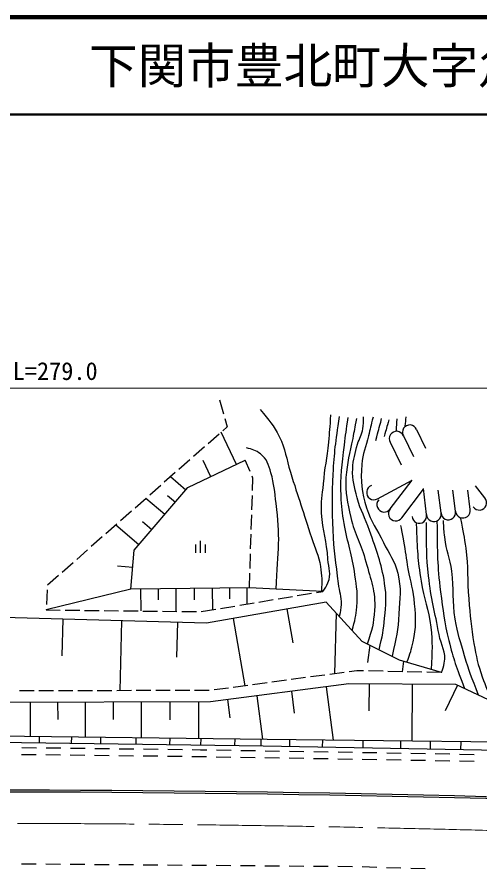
# Model space of a CAD drawing. Units: millimetres, scale not verified. Extents: x 40000 to 680000, y 20000 to 380000.
# Drawn here: x 397633 to 445213, y 292483 to 380000 of the extents above; entities that cross this region are included whole.
import ezdxf
from ezdxf.enums import TextEntityAlignment as Align

# ---------------------------------------------------------------- set-up
doc = ezdxf.new("R2010")
doc.units = ezdxf.units.MM
doc.header["$LTSCALE"] = 1000
doc.linetypes.add('CHAIN', pattern=[18.5, 12, -1.5, 3.5, -1.5])
for name, color, linetype, lineweight in [('M-BGD', 7, 'Continuous', 25), ('M-BMK', 2, 'CHAIN', 13), ('M-STR-HTXT', 7, 'Continuous', 13), ('M-TTL', 2, 'Continuous', 140), ('M-TTL-LINE', 7, 'Continuous', 50), ('M-TTL-TXT', 7, 'Continuous', 50)]:
    doc.layers.add(name, color=color, linetype=linetype, lineweight=lineweight)
doc.styles.add('ＭＳ ゴシック', font='')
doc.styles.get('ＭＳ ゴシック').set_extended_font_data('MS Gothic')

msp = doc.modelspace()

# ---------------------------------------------------------------- linework, layer by layer
at = {"layer": 'M-BGD'}
for p, q in [((418450, 340666), (418866, 339225)), ((419005, 338745), (419247, 337909)), ((419247, 337909), (418774, 337493)), ((418399, 337162), (417273, 336171)), ((420183, 334045), (418603, 337342)), ((437342, 336974), (438367, 334852)), ((438693, 337627), (439613, 335723)), ((435992, 336322), (437122, 333982)), ((416898, 335840), (415772, 334849)), ((415397, 334518), (414272, 333527)), ((415202, 331659), (421085, 334477)), ((417546, 332781), (416756, 334430)), ((421596, 333299), (421085, 334477)), ((413896, 333196), (412771, 332205)), ((414990, 331411), (413408, 332766)), ((421882, 332639), (421795, 332840)), ((421840, 331359), (421882, 332639)), ((412396, 331875), (411270, 330883)), ((434669, 330496), (438249, 332429)), ((435996, 329482), (438249, 332429)), ((445716, 330602), (444750, 331856)), ((409687, 325224), (415202, 331659)), ((413905, 330145), (413115, 330823)), ((421775, 329360), (421824, 330859)), ((437187, 328570), (439426, 331498)), ((439723, 328880), (439395, 331559)), ((441212, 329062), (440928, 331381)), ((442700, 329244), (442439, 331381)), ((444189, 329426), (443951, 331381)), ((410895, 330553), (409769, 329561)), ((412821, 328880), (410882, 330542)), ((409394, 329231), (408268, 328239)), ((421710, 327361), (421758, 328860)), ((407893, 327909), (406767, 326917)), ((410162, 325779), (407787, 327815)), ((411492, 327329), (410522, 328160)), ((406392, 326587), (405267, 325595)), ((421644, 325362), (421693, 326861)), ((415997, 324949), (415997, 325824)), ((416497, 324949), (416497, 326199)), ((416997, 324949), (416997, 325824)), ((404891, 325265), (403766, 324273)), ((409320, 321241), (409687, 325224)), ((421579, 323363), (421628, 324862)), ((403391, 323943), (402265, 322952)), ((409524, 323458), (407966, 323602)), ((401890, 322621), (400764, 321630)), ((421514, 321364), (421563, 322863)), ((409320, 321241), (400618, 319097)), ((421514, 321364), (409320, 321241)), ((410320, 321251), (410342, 318984)), ((412133, 321270), (412145, 320136)), ((413947, 321288), (413970, 318943)), ((415823, 321307), (415835, 320134)), ((417699, 321326), (417722, 319108)), ((419473, 321343), (419485, 320235)), ((421247, 321361), (421264, 319698)), ((429051, 320996), (421514, 321364)), ((400718, 321141), (400645, 319642)), ((424462, 320231), (425941, 320478)), ((426435, 320560), (427914, 320807)), ((428407, 320889), (429051, 320996)), ((429419, 319893), (417102, 317749)), ((418543, 319245), (420023, 319492)), ((420516, 319574), (421996, 319820)), ((422489, 319903), (423969, 320149)), ((433095, 315849), (429419, 319893)), ((400621, 319143), (400618, 319097)), ((400618, 319097), (402072, 319080)), ((402572, 319074), (404072, 319057)), ((404572, 319051), (406072, 319034)), ((406572, 319028), (408071, 319011)), ((408571, 319005), (410071, 318988)), ((410571, 318982), (412071, 318965)), ((412571, 318959), (414071, 318941)), ((414571, 318936), (416071, 318918)), ((416571, 318916), (418050, 319163)), ((425375, 319189), (425978, 315726)), ((430442, 318768), (430265, 312539)), ((417102, 317749), (396206, 318300)), ((402351, 318138), (402251, 314369)), ((408381, 317979), (408191, 310796)), ((414127, 317827), (414032, 314236)), ((419833, 318224), (421040, 311297)), ((436956, 313949), (433095, 315849)), ((433882, 315462), (433647, 313704)), ((441245, 312663), (436956, 313949)), ((437354, 313830), (437205, 312748)), ((431259, 312673), (429772, 312473)), ((432544, 312846), (431754, 312740)), ((433247, 312832), (432544, 312846)), ((435247, 312789), (433747, 312821)), ((437246, 312747), (435747, 312779)), ((439246, 312705), (437746, 312736)), ((441245, 312663), (439746, 312694)), ((423331, 311605), (421844, 311405)), ((425313, 311872), (423826, 311672)), ((427295, 312139), (425808, 311939)), ((429277, 312406), (427790, 312206)), ((399383, 310769), (397883, 310765)), ((401383, 310775), (399883, 310771)), ((403383, 310781), (401883, 310777)), ((405383, 310787), (403883, 310783)), ((407383, 310794), (405883, 310789)), ((409383, 310800), (407883, 310795)), ((411383, 310806), (409883, 310801)), ((413383, 310812), (411883, 310807)), ((415383, 310818), (413883, 310813)), ((417383, 310824), (415883, 310819)), ((431747, 311498), (417531, 309660)), ((419366, 311071), (417880, 310871)), ((421348, 311338), (419862, 311138)), ((425841, 310735), (426130, 308501)), ((429415, 311197), (430124, 305718)), ((442716, 311437), (431747, 311498)), ((433815, 311487), (433800, 308724)), ((438235, 311462), (438202, 305620)), ((442890, 311355), (441646, 308712)), ((457423, 304513), (442716, 311437)), ((419275, 309885), (419517, 308015)), ((422268, 310272), (422845, 305805)), ((417531, 309660), (377149, 309537)), ((398990, 309604), (399000, 306083)), ((401806, 309612), (401811, 307852)), ((404623, 309621), (404634, 306024)), ((407500, 309629), (407506, 307831)), ((410378, 309638), (410389, 305955)), ((413325, 309647), (413330, 307805)), ((416272, 309656), (416283, 305884)), ((386524, 305616), (422923, 305125)), ((423352, 305799), (392652, 306167)), ((399935, 305435), (399944, 306080)), ((403247, 305390), (403256, 306040)), ((406245, 305350), (406254, 306004)), ((409862, 305301), (409871, 305961)), ((413354, 305254), (413363, 305919)), ((416541, 305211), (416550, 305881)), ((420033, 305164), (420042, 305839)), ((422729, 305128), (422738, 305807)), ((455514, 305411), (423352, 305799)), ((425664, 305077), (425677, 305771)), ((429037, 305017), (429050, 305731)), ((433203, 304943), (433216, 305680)), ((437072, 304874), (437086, 305651)), ((437072, 304874), (437085, 305632)), ((440129, 304820), (440143, 305597)), ((443252, 304764), (443266, 305559)), ((399628, 304906), (398129, 304924)), ((402128, 304876), (400628, 304894)), ((404628, 304845), (403128, 304863)), ((407128, 304815), (405628, 304833)), ((409628, 304785), (408128, 304803)), ((412128, 304755), (410628, 304773)), ((414627, 304725), (413128, 304743)), ((416503, 304702), (415627, 304713)), ((417127, 304692), (416503, 304702)), ((419627, 304650), (418127, 304675)), ((422126, 304608), (420627, 304633)), ((422923, 305125), (457423, 304513)), ((424626, 304566), (423126, 304591)), ((399609, 304206), (398109, 304224)), ((402108, 304176), (400609, 304194)), ((404608, 304146), (403108, 304164)), ((407108, 304115), (405608, 304134)), ((409608, 304085), (408108, 304103)), ((412108, 304055), (410608, 304073)), ((414608, 304025), (413108, 304043)), ((416493, 304002), (415607, 304013)), ((417107, 303992), (416493, 304002)), ((419607, 303950), (418107, 303975)), ((422107, 303908), (420607, 303933)), ((424606, 303866), (423106, 303892)), ((427106, 303825), (425606, 303850)), ((427126, 304524), (425626, 304549)), ((429606, 303783), (428106, 303808)), ((429625, 304482), (428126, 304508)), ((432105, 303741), (430605, 303766)), ((432125, 304441), (430625, 304466)), ((434605, 303699), (433105, 303724)), ((434625, 304399), (433125, 304424)), ((437124, 304357), (435625, 304382)), ((439624, 304315), (438124, 304340)), ((442124, 304273), (440624, 304298)), ((444623, 304209), (443123, 304251)), ((437104, 303657), (435605, 303682)), ((439604, 303615), (438104, 303640)), ((442104, 303573), (440604, 303598)), ((444603, 303509), (443104, 303551)), ((399598, 292971), (398098, 292983)), ((402098, 292951), (400598, 292963)), ((404598, 292931), (403098, 292943)), ((407098, 292911), (405598, 292923)), ((409597, 292891), (408098, 292903)), ((412097, 292871), (410597, 292883)), ((414597, 292851), (413097, 292863)), ((417097, 292831), (415597, 292843)), ((419597, 292811), (418097, 292823)), ((422097, 292791), (420597, 292803)), ((424597, 292771), (423097, 292783)), ((427097, 292751), (425597, 292763)), ((429597, 292731), (428097, 292743)), ((432097, 292711), (430597, 292723)), ((434596, 292648), (433097, 292697)), ((437094, 292565), (435595, 292615)), ((439593, 292483), (438094, 292532))]:
    msp.add_line(p, q, dxfattribs=at)
for centre, radius, start, end in [((437996, 337344), 752, 22.09211, 209.48255), ((436646, 336692), 752, 22.09211, 209.48255), ((434316, 331159), 752, 110.66723, 298.05767), ((435370, 329899), 752, 138.89942, 326.28986), ((445152, 330106), 752, 213.90518, 41.29563), ((436562, 328988), 752, 138.89942, 326.28986), ((441962, 329105), 752, 183.26825, 10.65869), ((443451, 329287), 752, 183.26825, 10.65869), ((438984, 328741), 752, 183.26825, 10.65869), ((440473, 328923), 752, 183.26825, 10.65869), ((393073, -1751140), 2051725, 86.02168, 91.7485), ((393073, -1751140), 2051525, 86.02168, 91.7485)]:
    msp.add_arc(centre, radius, start, end, dxfattribs=at)
for points, knots in [([(422606, 339674), (423598, 338530), (423963, 338077), (424573, 336896), (425263, 335562), (425274, 334661), (425731, 333231), (426569, 330607), (427058, 329143), (427891, 326518), (428259, 325359), (428634, 324749), (428817, 323547), (428967, 322564), (428971, 322151), (428926, 321002)], [0, 0, 0, 0, 1, 1, 1, 2, 2, 2, 3, 3, 3, 4, 4, 4, 5, 5, 5, 5]), ([(429051, 320996), (429335, 321327), (429426, 321515), (429589, 321888), (429968, 322758), (429650, 323371), (429589, 324319), (429470, 326171), (429054, 327173), (428933, 329025), (428856, 330201), (429024, 330861), (429126, 332035), (429273, 333714), (429503, 334639), (429666, 336317), (429773, 337416), (429805, 337778), (429898, 339134)], [0, 0, 0, 0, 1, 1, 1, 2, 2, 2, 3, 3, 3, 4, 4, 4, 5, 5, 5, 6, 6, 6, 6]), ([(430746, 338979), (430339, 336192), (430214, 335369), (430091, 333038), (429971, 330796), (430005, 329533), (430091, 327289), (430172, 325141), (430381, 323947), (430631, 321811), (430730, 320964), (430995, 320501), (430939, 319650), (430908, 319169), (430884, 318965), (430748, 318431)], [0, 0, 0, 0, 1, 1, 1, 2, 2, 2, 3, 3, 3, 4, 4, 4, 5, 5, 5, 5]), ([(432073, 316974), (432381, 318057), (432466, 318450), (432560, 319419), (432683, 320696), (432546, 321428), (432367, 322698), (432073, 324788), (431613, 325905), (431248, 327984), (431057, 329074), (430994, 329695), (430939, 330800), (430838, 332837), (431054, 333983), (431287, 336009), (431415, 337127), (431459, 337505), (431672, 338864)], [0, 0, 0, 0, 1, 1, 1, 2, 2, 2, 3, 3, 3, 4, 4, 4, 5, 5, 5, 6, 6, 6, 6]), ([(432521, 338748), (432329, 337757), (432283, 337502), (432135, 336703), (431847, 335139), (431532, 334279), (431441, 332691), (431349, 331084), (431588, 330171), (431942, 328601), (432356, 326770), (433011, 325865), (433486, 324049), (433985, 322138), (434512, 321041), (434373, 319072), (434275, 317684), (434129, 317056), (433618, 315592)], [0, 0, 0, 0, 1, 1, 1, 2, 2, 2, 3, 3, 3, 4, 4, 4, 5, 5, 5, 6, 6, 6, 6]), ([(434842, 314990), (435190, 316486), (435296, 316969), (435415, 318261), (435542, 319642), (435626, 320441), (435415, 321811), (435079, 323994), (434572, 325156), (433871, 327251), (433427, 328581), (432932, 329245), (432598, 330607), (432319, 331748), (432075, 332405), (432135, 333578), (432188, 334590), (432365, 335148), (432637, 336124), (432812, 336753), (433070, 337062), (433177, 337706), (433256, 338183), (433266, 338384), (433254, 338941)], [0, 0, 0, 0, 1, 1, 1, 2, 2, 2, 3, 3, 3, 4, 4, 4, 5, 5, 5, 6, 6, 6, 7, 7, 7, 8, 8, 8, 8]), ([(434219, 338902), (433992, 337964), (433935, 337727), (433756, 336973), (433482, 335824), (433153, 335206), (433067, 334028), (432939, 332279), (433052, 331243), (433563, 329566), (434012, 328089), (434635, 327410), (435299, 326016), (435885, 324787), (436448, 324177), (436765, 322853), (437145, 321269), (436979, 320311), (436881, 318686), (436777, 316965), (436626, 316313), (436189, 314327)], [0, 0, 0, 0, 1, 1, 1, 2, 2, 2, 3, 3, 3, 4, 4, 4, 5, 5, 5, 6, 6, 6, 7, 7, 7, 7]), ([(424261, 321230), (424483, 325297), (424720, 326622), (424265, 330029), (424099, 331271), (424076, 331989), (423725, 333192), (423483, 334021), (423333, 334601), (422644, 335121), (422160, 335488), (421836, 335605), (421217, 335739)], [0, 0, 0, 0, 1, 1, 1, 2, 2, 2, 3, 3, 3, 4, 4, 4, 4]), ([(440794, 328205), (440840, 324795), (440810, 323773), (441163, 320962), (441411, 318991), (441538, 317876), (442012, 315946), (442497, 313974), (442769, 313268), (443633, 311005)], [0, 0, 0, 0, 1, 1, 1, 2, 2, 2, 3, 3, 3, 3]), ([(445068, 310330), (444332, 312221), (444114, 312763), (443632, 314365), (443194, 315824), (442928, 316644), (442668, 318146), (442338, 320051), (442575, 321167), (442321, 323084), (442138, 324458), (441737, 325178), (441588, 326556), (441514, 327230), (441486, 327476), (441464, 328287)], [0, 0, 0, 0, 1, 1, 1, 2, 2, 2, 3, 3, 3, 4, 4, 4, 5, 5, 5, 5]), ([(443203, 328499), (443513, 327070), (443580, 326640), (443748, 325437), (444031, 323419), (443874, 322259), (444057, 320229), (444219, 318431), (444286, 317417), (444597, 315638), (444835, 314277), (444979, 313505), (445446, 312204), (445819, 311163), (445994, 310781), (446587, 309614)], [0, 0, 0, 0, 1, 1, 1, 2, 2, 2, 3, 3, 3, 4, 4, 4, 5, 5, 5, 5]), ([(437697, 313727), (438067, 314649), (438159, 314992), (438347, 315831), (438680, 317317), (438622, 318209), (438501, 319727), (438388, 321148), (438085, 321911), (437845, 323315), (437655, 324429), (437579, 325058), (437382, 326170), (437273, 326789), (437238, 326987), (437092, 327753)], [0, 0, 0, 0, 1, 1, 1, 2, 2, 2, 3, 3, 3, 4, 4, 4, 5, 5, 5, 5]), ([(438652, 327943), (438778, 325168), (438793, 324327), (439157, 322042), (439453, 320186), (439970, 319206), (440160, 317335), (440333, 315641), (440311, 314973), (440203, 312975)], [0, 0, 0, 0, 1, 1, 1, 2, 2, 2, 3, 3, 3, 3]), ([(441245, 312663), (441435, 313050), (441468, 313243), (441549, 313632), (441786, 314772), (441217, 315418), (441009, 316564), (440583, 318914), (440169, 320206), (439929, 322582), (439712, 324718), (439705, 325508), (439725, 328074)], [0, 0, 0, 0, 1, 1, 1, 2, 2, 2, 3, 3, 3, 4, 4, 4, 4])]:
    msp.add_open_spline(points, degree=3, knots=knots, dxfattribs=at)
for points in [[(434519, 336499), (434813, 337623), (434813, 337623), (435106, 338748)], [(436624, 337516), (436656, 338113), (436656, 338113), (436688, 338709)], [(437541, 337959), (437578, 338450), (437578, 338450), (437614, 338941)], [(435839, 338632), (435605, 337771), (435605, 337771), (435371, 336910)]]:
    msp.add_open_spline(points, degree=3, dxfattribs=at)
at = {"layer": 'M-BMK'}
msp.add_arc((390991, -1751204), 2048385, 87.92472, 90.68935, dxfattribs=at)
at = {"layer": 'M-STR-HTXT'}
msp.add_line((258808, 341866), (538055, 341866), dxfattribs=at)
at = {"layer": 'M-TTL'}
msp.add_line((680000, 380000), (40000, 380000), dxfattribs=at)
at = {"layer": 'M-TTL-LINE'}
msp.add_line((40000, 370000), (680000, 370000), dxfattribs=at)

# ---------------------------------------------------------------- texts
at = {"layer": 'M-STR-HTXT', "style": 'ＭＳ ゴシック'}
msp.add_text('側溝 L=279.0', height=1833, dxfattribs=at).set_placement((398432, 342166), align=Align.BOTTOM_CENTER)
at = {"layer": 'M-TTL-TXT', "style": 'ＭＳ ゴシック'}
msp.add_text('下関市豊北町大字角島', height=3666, dxfattribs=at).set_placement((405024, 375000), align=Align.MIDDLE_LEFT)

doc.saveas('drawing.dxf')
